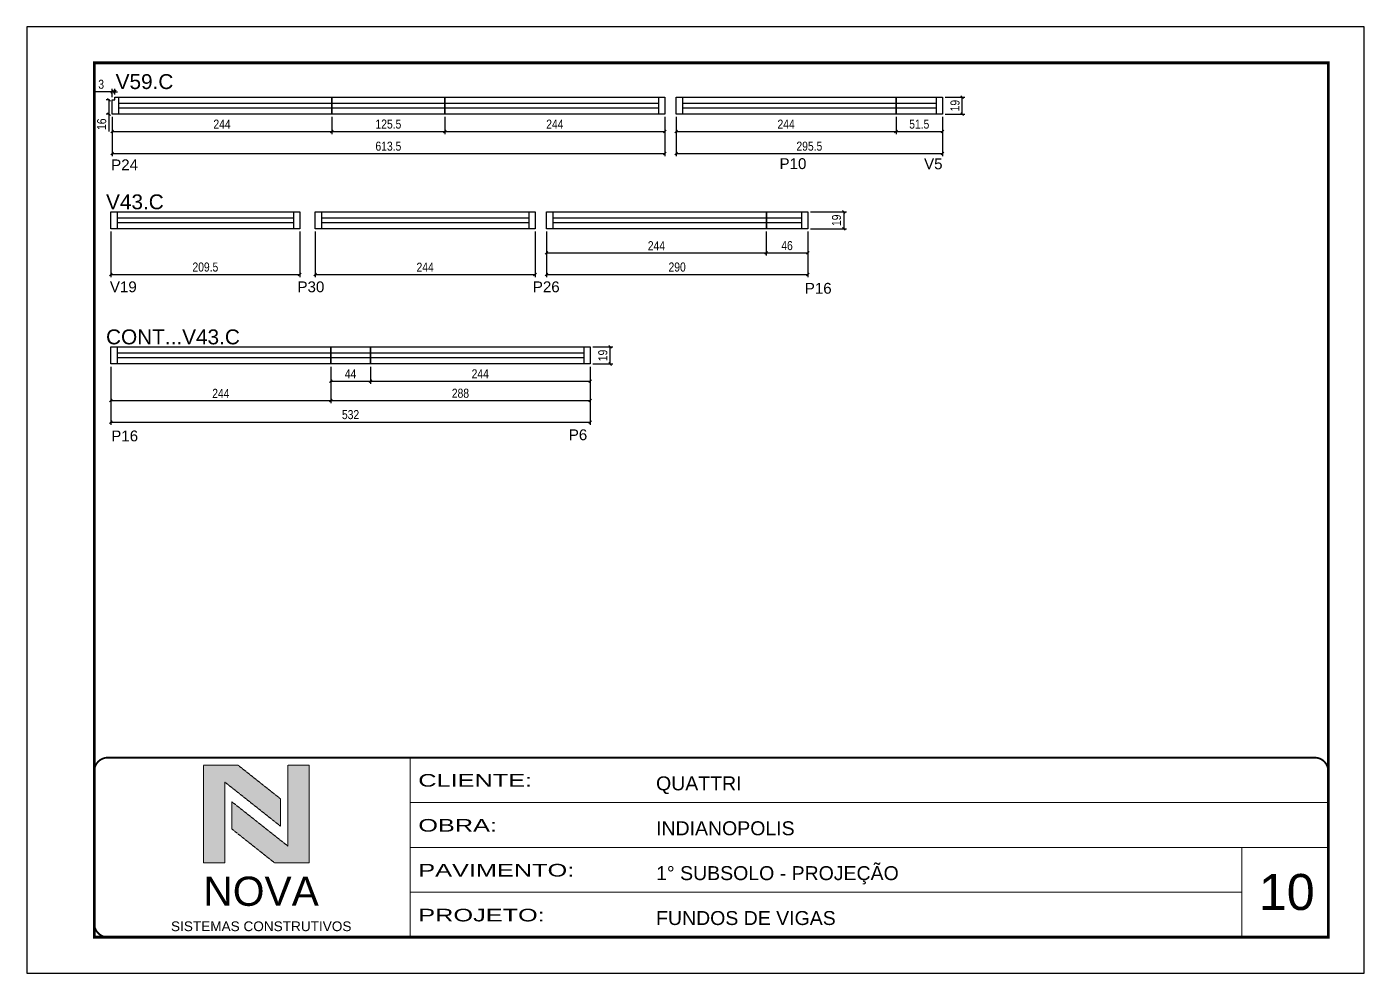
# Model space of a CAD drawing. Header units: millimetres. Extents: x 2012 to 8337, y 304 to 4842.
# Drawn here: x 3597 to 5082, y 304 to 1354 of the extents above; entities that cross this region are included whole.
import ezdxf

# ---------------------------------------------------------------- set-up
doc = ezdxf.new("R2010")
doc.units = ezdxf.units.MM
doc.linetypes.add('CONTINUO', pattern=[0])
doc.linetypes.add('DASHED', pattern=[0.75, 0.5, -0.25])
for name, color, linetype in [('5', 5, 'Continuous'), ('COTA', 241, 'Continuous'), ('NOMENCLATURA', 7, 'Continuous'), ('Painéis', 200, 'Continuous'), ('SARR_2.2x7', 40, 'Continuous')]:
    doc.layers.add(name, color=color, linetype=linetype)
for name, color, linetype, lineweight in [('CARIMBO', 255, 'Continuous', 9), ('CARIMBO-LEGENDA', 75, 'Continuous', 15), ('Folhas', 255, 'Continuous', 9), ('SARRAFO DE PRESSAO', 251, 'DASHED', 9)]:
    doc.layers.add(name, color=color, linetype=linetype, lineweight=lineweight)
doc.layers.add('Laje_Perimetro', color=7, linetype='Continuous', plot=False)
doc.styles.add('arial', font='arial.ttf')
doc.styles.add('COTA TECNICA', font='techl___.ttf', dxfattribs={"height": 10})
doc.styles.add('COTA TECNICA-50', font='techl___.ttf', dxfattribs={"height": 10})
doc.styles.get("Standard").update_dxf_attribs({"font": 'arial.ttf'})
doc.styles.add('Tecnologia', font='')
doc.styles.get('Tecnologia').set_extended_font_data('Forgotten Futurist')
doc.dimstyles.new('COTA PAINEL-50', dxfattribs={"dimtxt": 10, "dimasz": 3, "dimexe": 3, "dimexo": 3, "dimgap": 3, "dimtad": 1, "dimdec": 1, "dimzin": 12, "dimdsep": 46, "dimtxsty": 'COTA TECNICA-50', "dimblk1": 'OBLIQUE', "dimblk2": 'OBLIQUE', "dimsah": 1, "dimcen": 0.9, "dimclrd": 4, "dimclre": 4, "dimclrt": 240, "dimadec": 1, "dimazin": 3, "dimtfac": 1, "dimtdec": 1, "dimtmove": 0, "dimatfit": 3, "dimfxl": 1, "dimtolj": 1, "dimtzin": 12, "dimarcsym": 0})
doc.dimstyles.new('PAINEL', dxfattribs={"dimtxt": 10, "dimasz": 3, "dimexe": 3, "dimexo": 3, "dimgap": 3, "dimtad": 1, "dimdec": 1, "dimzin": 12, "dimdsep": 46, "dimtxsty": 'COTA TECNICA', "dimblk1": 'OBLIQUE', "dimblk2": 'OBLIQUE', "dimsah": 1, "dimcen": 0.9, "dimclrd": 4, "dimclre": 4, "dimclrt": 240, "dimadec": 1, "dimazin": 3, "dimtfac": 1, "dimtdec": 1, "dimtmove": 0, "dimatfit": 3, "dimfxl": 1, "dimtolj": 1, "dimtzin": 12, "dimarcsym": 0})

# ---------------------------------------------------------------- blocks, each defined once
blk = doc.blocks.new('A$C64660E27')
at = {"layer": 'COTA', "true_color": 0x1a1a1a}
h = blk.add_hatch(color=250, dxfattribs=at)
h.dxf.hatch_style = 1
h.paths.add_polyline_path([(185.4, -11.6), (142.4, -11.6), (142.4, -131.6), (168.8, -131.6), (168.8, -32.2), (237.7, -86.7), (237.7, -53)])
at = {"layer": 'COTA'}
h = blk.add_hatch(color=20, dxfattribs=at)
h.dxf.hatch_style = 1
h.paths.add_polyline_path([(273, -11.4), (246.6, -11.4), (246.6, -111.1), (177.7, -56.6), (177.7, -90.2), (230, -131.6), (273, -131.6)])
for p, q in [((142.4, -131.6), (142.4, -11.6)), ((142.4, -11.6), (185.4, -11.6)), ((185.4, -11.6), (237.7, -53)), ((273, -11.4), (246.6, -11.4)), ((246.6, -111.1), (246.6, -11.4)), ((273, -11.4), (273, -131.6)), ((168.8, -32.2), (237.7, -86.7)), ((168.8, -131.6), (168.8, -32.2)), ((246.6, -111.1), (177.7, -56.6)), ((177.7, -90.2), (177.7, -56.6)), ((237.7, -86.7), (237.7, -53)), ((230, -131.6), (177.7, -90.2)), ((142.4, -131.6), (168.8, -131.6)), ((273, -131.6), (230, -131.6))]:
    blk.add_line(p, q)
at = {"layer": 'CARIMBO-LEGENDA', "color": 7, "linetype": 'Continuous', "ltscale": 100, "style": 'arial'}
blk.add_text('NOVA', height=36, dxfattribs=at).set_placement((142.4, -184.8))
at = {"layer": 'CARIMBO-LEGENDA', "color": 7, "linetype": 'Continuous', "style": 'arial'}
blk.add_text('SISTEMAS CONSTRUTIVOS', height=12, dxfattribs=at).set_placement((102.5, -216))
blk = doc.blocks.new('9999999999')
at = {"color": 30, "linetype": 'CONTINUO'}
for p, q in [((98564.6, 34230.2), (98564.6, 34429.4)), ((98564.6, 34379.6), (99584, 34379.6)), ((98564.6, 34329.8), (99488, 34329.8)), ((99584, 34329.8), (99488, 34329.8)), ((99488, 34329.8), (99488, 34230.2)), ((98564.6, 34280), (99488, 34280))]:
    blk.add_line(p, q, dxfattribs=at)
at = {"color": 30, "linetype": 'CONTINUO', "const_width": 2}
blk.add_lwpolyline([(99584, 34230.2), (99584, 34414.4, 0.414214), (99569, 34429.4), (98229, 34429.4, 0.414214), (98214, 34414.4), (98214, 34245.2, 0.414214), (98229, 34230.2), (99584, 34230.2)], format="xyb", dxfattribs=at)
at = {"layer": 'Folhas'}
blk.add_lwpolyline([(98139, 34190.2), (99624, 34190.2), (99624, 35240.2), (98139, 35240.2)], close=True, dxfattribs=at)
at = {"layer": 'Folhas', "color": 30, "const_width": 3}
blk.add_lwpolyline([(98214, 34230.2), (99584, 34230.2), (99584, 35200.2), (98214, 35200.2)], close=True, dxfattribs=at)
at = {"xscale": 0.9, "yscale": 0.9, "zscale": 0.9}
blk.add_blockref('A$C64660E27', (98206.9, 34431.3), dxfattribs=at)
at = {"color": 7, "linetype": 'Continuous', "ltscale": 5, "style": 'arial'}
for s, height, p in [('QUATTRI', 15.48, (98837.7, 34393.1)), ('INDIANOPOLIS', 15.483, (98837.7, 34343.3)), ('1° SUBSOLO - PROJEÇÃO', 15.483, (98837.7, 34293.5)), ('FUNDOS DE VIGAS', 15.483, (98837.7, 34243.7))]:
    blk.add_text(s, height=height, dxfattribs=at).set_placement(p)
at = {"layer": 'Folhas', "color": 7, "style": 'Tecnologia', "width": 1.5}
for s, p in [('CLIENTE:', (98573.7, 34397.2)), ('OBRA:', (98573.7, 34347.3)), ('PAVIMENTO:', (98573.7, 34297.5)), ('PROJETO:', (98573.7, 34247.7))]:
    blk.add_text(s, height=14, dxfattribs=at).set_placement(p)
blk = doc.blocks.new('_Oblique')
at = {"color": 0, "linetype": 'ByBlock', "lineweight": -2}
blk.add_line((-0.5, -0.5), (0.5, 0.5), dxfattribs=at)
blk = doc.blocks.new('*D273')
at = {"layer": 'COTA', "color": 4, "linetype": 'ByBlock', "lineweight": -2, "transparency": 16777216}
for p, q in [((3691.6, 1254.2), (3691.6, 1235.1)), ((3935.6, 1254.2), (3935.6, 1235.1)), ((3691.6, 1238.1), (3935.6, 1238.1))]:
    blk.add_line(p, q, dxfattribs=at)
at = {"layer": 'Defpoints', "color": 0, "linetype": 'ByBlock', "transparency": 16777216}
for p in [(3691.6, 1257.2), (3935.6, 1257.2), (3935.6, 1238.1)]:
    blk.add_point(p, dxfattribs=at)
at = {"layer": 'COTA', "color": 4, "linetype": 'ByBlock', "lineweight": -2, "transparency": 16777216, "xscale": 3, "yscale": 3, "zscale": 3, "rotation": 180}
blk.add_blockref('_Oblique', (3691.6, 1238.1), dxfattribs=at)
at = {"layer": 'COTA', "color": 4, "linetype": 'ByBlock', "lineweight": -2, "transparency": 16777216, "xscale": 3, "yscale": 3, "zscale": 3}
blk.add_blockref('_Oblique', (3935.6, 1238.1), dxfattribs=at)
at = {"layer": 'COTA', "color": 240, "linetype": 'ByBlock', "transparency": 16777216, "insert": (3813.6, 1246.2), "char_height": 10, "attachment_point": 5, "style": 'COTA TECNICA-50'}
blk.add_mtext('\\A1;244', dxfattribs=at)
blk = doc.blocks.new('*D274')
at = {"layer": 'COTA', "color": 4, "linetype": 'ByBlock', "lineweight": -2, "transparency": 16777216}
for p, q in [((4061.1, 1254.2), (4061.1, 1235.1)), ((4305.1, 1254.2), (4305.1, 1235.1)), ((4061.1, 1238.1), (4305.1, 1238.1))]:
    blk.add_line(p, q, dxfattribs=at)
at = {"layer": 'Defpoints', "color": 0, "linetype": 'ByBlock', "transparency": 16777216}
for p in [(4061.1, 1257.2), (4305.1, 1257.2), (4305.1, 1238.1)]:
    blk.add_point(p, dxfattribs=at)
at = {"layer": 'COTA', "color": 4, "linetype": 'ByBlock', "lineweight": -2, "transparency": 16777216, "xscale": 3, "yscale": 3, "zscale": 3, "rotation": 180}
blk.add_blockref('_Oblique', (4061.1, 1238.1), dxfattribs=at)
at = {"layer": 'COTA', "color": 4, "linetype": 'ByBlock', "lineweight": -2, "transparency": 16777216, "xscale": 3, "yscale": 3, "zscale": 3}
blk.add_blockref('_Oblique', (4305.1, 1238.1), dxfattribs=at)
at = {"layer": 'COTA', "color": 240, "linetype": 'ByBlock', "transparency": 16777216, "insert": (4183.1, 1246.2), "char_height": 10, "attachment_point": 5, "style": 'COTA TECNICA-50'}
blk.add_mtext('\\A1;244', dxfattribs=at)
blk = doc.blocks.new('*D428')
at = {"layer": 'COTA', "color": 4, "lineweight": -2, "transparency": 16777216}
for p, q in [((3691.6, 1254.2), (3691.6, 1210.5)), ((4305.1, 1254.2), (4305.1, 1210.5)), ((3691.6, 1213.5), (4305.1, 1213.5))]:
    blk.add_line(p, q, dxfattribs=at)
at = {"layer": 'Defpoints', "color": 0, "transparency": 16777216}
for p in [(3691.6, 1257.2), (4305.1, 1257.2), (4305.1, 1213.5)]:
    blk.add_point(p, dxfattribs=at)
at = {"layer": 'COTA', "color": 4, "lineweight": -2, "transparency": 16777216, "xscale": 3, "yscale": 3, "zscale": 3, "rotation": 180}
blk.add_blockref('_Oblique', (3691.6, 1213.5), dxfattribs=at)
at = {"layer": 'COTA', "color": 4, "lineweight": -2, "transparency": 16777216, "xscale": 3, "yscale": 3, "zscale": 3}
blk.add_blockref('_Oblique', (4305.1, 1213.5), dxfattribs=at)
at = {"layer": 'COTA', "color": 240, "transparency": 16777216, "insert": (3998.3, 1221.7), "char_height": 10, "attachment_point": 5, "style": 'COTA TECNICA'}
blk.add_mtext('\\A1;613.5', dxfattribs=at)
blk = doc.blocks.new('*D275')
at = {"layer": 'COTA', "color": 4, "linetype": 'ByBlock', "lineweight": -2, "transparency": 16777216}
for p, q in [((3935.6, 1254.2), (3935.6, 1235.1)), ((4061.1, 1254.2), (4061.1, 1235.1)), ((3935.6, 1238.1), (4061.1, 1238.1))]:
    blk.add_line(p, q, dxfattribs=at)
at = {"layer": 'Defpoints', "color": 0, "linetype": 'ByBlock', "transparency": 16777216}
for p in [(3935.6, 1257.2), (4061.1, 1257.2), (4061.1, 1238.1)]:
    blk.add_point(p, dxfattribs=at)
at = {"layer": 'COTA', "color": 4, "linetype": 'ByBlock', "lineweight": -2, "transparency": 16777216, "xscale": 3, "yscale": 3, "zscale": 3, "rotation": 180}
blk.add_blockref('_Oblique', (3935.6, 1238.1), dxfattribs=at)
at = {"layer": 'COTA', "color": 4, "linetype": 'ByBlock', "lineweight": -2, "transparency": 16777216, "xscale": 3, "yscale": 3, "zscale": 3}
blk.add_blockref('_Oblique', (4061.1, 1238.1), dxfattribs=at)
at = {"layer": 'COTA', "color": 240, "linetype": 'ByBlock', "transparency": 16777216, "insert": (3998.3, 1246.2), "char_height": 10, "attachment_point": 5, "style": 'COTA TECNICA-50'}
blk.add_mtext('\\A1;125.5', dxfattribs=at)
blk = doc.blocks.new('*D276')
at = {"layer": 'COTA', "color": 4, "linetype": 'ByBlock', "lineweight": -2, "transparency": 16777216}
for p, q in [((4317.9, 1254.2), (4317.9, 1235.1)), ((4561.9, 1254.2), (4561.9, 1235.1)), ((4317.9, 1238.1), (4561.9, 1238.1))]:
    blk.add_line(p, q, dxfattribs=at)
at = {"layer": 'Defpoints', "color": 0, "linetype": 'ByBlock', "transparency": 16777216}
for p in [(4317.9, 1257.2), (4561.9, 1257.2), (4561.9, 1238.1)]:
    blk.add_point(p, dxfattribs=at)
at = {"layer": 'COTA', "color": 4, "linetype": 'ByBlock', "lineweight": -2, "transparency": 16777216, "xscale": 3, "yscale": 3, "zscale": 3, "rotation": 180}
blk.add_blockref('_Oblique', (4317.9, 1238.1), dxfattribs=at)
at = {"layer": 'COTA', "color": 4, "linetype": 'ByBlock', "lineweight": -2, "transparency": 16777216, "xscale": 3, "yscale": 3, "zscale": 3}
blk.add_blockref('_Oblique', (4561.9, 1238.1), dxfattribs=at)
at = {"layer": 'COTA', "color": 240, "linetype": 'ByBlock', "transparency": 16777216, "insert": (4439.9, 1246.2), "char_height": 10, "attachment_point": 5, "style": 'COTA TECNICA-50'}
blk.add_mtext('\\A1;244', dxfattribs=at)
blk = doc.blocks.new('*D277')
at = {"layer": 'COTA', "color": 4, "linetype": 'ByBlock', "lineweight": -2, "transparency": 16777216}
for p, q in [((4561.9, 1254.2), (4561.9, 1235.1)), ((4613.4, 1254.2), (4613.4, 1235.1)), ((4561.9, 1238.1), (4613.4, 1238.1))]:
    blk.add_line(p, q, dxfattribs=at)
at = {"layer": 'Defpoints', "color": 0, "linetype": 'ByBlock', "transparency": 16777216}
for p in [(4561.9, 1257.2), (4613.4, 1257.2), (4613.4, 1238.1)]:
    blk.add_point(p, dxfattribs=at)
at = {"layer": 'COTA', "color": 4, "linetype": 'ByBlock', "lineweight": -2, "transparency": 16777216, "xscale": 3, "yscale": 3, "zscale": 3, "rotation": 180}
blk.add_blockref('_Oblique', (4561.9, 1238.1), dxfattribs=at)
at = {"layer": 'COTA', "color": 4, "linetype": 'ByBlock', "lineweight": -2, "transparency": 16777216, "xscale": 3, "yscale": 3, "zscale": 3}
blk.add_blockref('_Oblique', (4613.4, 1238.1), dxfattribs=at)
at = {"layer": 'COTA', "color": 240, "linetype": 'ByBlock', "transparency": 16777216, "insert": (4587.7, 1246.2), "char_height": 10, "attachment_point": 5, "style": 'COTA TECNICA-50'}
blk.add_mtext('\\A1;51.5', dxfattribs=at)
blk = doc.blocks.new('*D429')
at = {"layer": 'COTA', "color": 4, "lineweight": -2, "transparency": 16777216}
for p, q in [((4317.9, 1254.2), (4317.9, 1210.5)), ((4613.4, 1254.2), (4613.4, 1210.5)), ((4317.9, 1213.5), (4613.4, 1213.5))]:
    blk.add_line(p, q, dxfattribs=at)
at = {"layer": 'Defpoints', "color": 0, "transparency": 16777216}
for p in [(4317.9, 1257.2), (4613.4, 1257.2), (4613.4, 1213.5)]:
    blk.add_point(p, dxfattribs=at)
at = {"layer": 'COTA', "color": 4, "lineweight": -2, "transparency": 16777216, "xscale": 3, "yscale": 3, "zscale": 3, "rotation": 180}
blk.add_blockref('_Oblique', (4317.9, 1213.5), dxfattribs=at)
at = {"layer": 'COTA', "color": 4, "lineweight": -2, "transparency": 16777216, "xscale": 3, "yscale": 3, "zscale": 3}
blk.add_blockref('_Oblique', (4613.4, 1213.5), dxfattribs=at)
at = {"layer": 'COTA', "color": 240, "transparency": 16777216, "insert": (4465.7, 1221.7), "char_height": 10, "attachment_point": 5, "style": 'COTA TECNICA'}
blk.add_mtext('\\A1;295.5', dxfattribs=at)
blk = doc.blocks.new('*D278')
at = {"layer": 'COTA', "color": 4, "lineweight": -2, "transparency": 16777216}
for p, q in [((4616.4, 1276.2), (4638.5, 1276.2)), ((4635.5, 1257.2), (4635.5, 1276.2)), ((4616.4, 1257.2), (4638.5, 1257.2))]:
    blk.add_line(p, q, dxfattribs=at)
at = {"layer": 'Defpoints', "color": 0, "transparency": 16777216}
for p in [(4613.4, 1276.2), (4635.5, 1276.2), (4613.4, 1257.2)]:
    blk.add_point(p, dxfattribs=at)
at = {"layer": 'COTA', "color": 4, "lineweight": -2, "transparency": 16777216, "xscale": 3, "yscale": 3, "zscale": 3}
for p, rotation in [((4635.5, 1276.2), 90), ((4635.5, 1257.2), 270)]:
    blk.add_blockref('_Oblique', p, dxfattribs=dict(at, rotation=rotation))
at = {"layer": 'COTA', "color": 240, "transparency": 16777216, "insert": (4627.4, 1266.7), "char_height": 10, "attachment_point": 5, "rotation": 90, "style": 'COTA TECNICA'}
blk.add_mtext('\\A1;19', dxfattribs=at)
blk = doc.blocks.new('*D430')
at = {"layer": 'COTA', "color": 4, "lineweight": -2, "transparency": 16777216}
for p, q in [((3690.3, 1127), (3690.3, 1076.5)), ((3899.8, 1127), (3899.8, 1076.5)), ((3690.3, 1079.5), (3899.8, 1079.5))]:
    blk.add_line(p, q, dxfattribs=at)
at = {"layer": 'Defpoints', "color": 0, "transparency": 16777216}
for p in [(3690.3, 1130), (3899.8, 1130), (3899.8, 1079.5)]:
    blk.add_point(p, dxfattribs=at)
at = {"layer": 'COTA', "color": 4, "lineweight": -2, "transparency": 16777216, "xscale": 3, "yscale": 3, "zscale": 3, "rotation": 180}
blk.add_blockref('_Oblique', (3690.3, 1079.5), dxfattribs=at)
at = {"layer": 'COTA', "color": 4, "lineweight": -2, "transparency": 16777216, "xscale": 3, "yscale": 3, "zscale": 3}
blk.add_blockref('_Oblique', (3899.8, 1079.5), dxfattribs=at)
at = {"layer": 'COTA', "color": 240, "transparency": 16777216, "insert": (3795.1, 1087.6), "char_height": 10, "attachment_point": 5, "style": 'COTA TECNICA'}
blk.add_mtext('\\A1;209.5', dxfattribs=at)
blk = doc.blocks.new('*D431')
at = {"layer": 'COTA', "color": 4, "lineweight": -2, "transparency": 16777216}
for p, q in [((3917.1, 1127), (3917.1, 1076.5)), ((4161.1, 1127), (4161.1, 1076.5)), ((3917.1, 1079.5), (4161.1, 1079.5))]:
    blk.add_line(p, q, dxfattribs=at)
at = {"layer": 'Defpoints', "color": 0, "transparency": 16777216}
for p in [(3917.1, 1130), (4161.1, 1130), (4161.1, 1079.5)]:
    blk.add_point(p, dxfattribs=at)
at = {"layer": 'COTA', "color": 4, "lineweight": -2, "transparency": 16777216, "xscale": 3, "yscale": 3, "zscale": 3, "rotation": 180}
blk.add_blockref('_Oblique', (3917.1, 1079.5), dxfattribs=at)
at = {"layer": 'COTA', "color": 4, "lineweight": -2, "transparency": 16777216, "xscale": 3, "yscale": 3, "zscale": 3}
blk.add_blockref('_Oblique', (4161.1, 1079.5), dxfattribs=at)
at = {"layer": 'COTA', "color": 240, "transparency": 16777216, "insert": (4039.1, 1087.5), "char_height": 10, "attachment_point": 5, "style": 'COTA TECNICA'}
blk.add_mtext('\\A1;244', dxfattribs=at)
blk = doc.blocks.new('*D279')
at = {"layer": 'COTA', "color": 4, "linetype": 'ByBlock', "lineweight": -2, "transparency": 16777216}
for p, q in [((4173.9, 1127), (4173.9, 1100.3)), ((4417.9, 1127), (4417.9, 1100.3)), ((4173.9, 1103.3), (4417.9, 1103.3))]:
    blk.add_line(p, q, dxfattribs=at)
at = {"layer": 'Defpoints', "color": 0, "linetype": 'ByBlock', "transparency": 16777216}
for p in [(4173.9, 1130), (4417.9, 1130), (4417.9, 1103.3)]:
    blk.add_point(p, dxfattribs=at)
at = {"layer": 'COTA', "color": 4, "linetype": 'ByBlock', "lineweight": -2, "transparency": 16777216, "xscale": 3, "yscale": 3, "zscale": 3, "rotation": 180}
blk.add_blockref('_Oblique', (4173.9, 1103.3), dxfattribs=at)
at = {"layer": 'COTA', "color": 4, "linetype": 'ByBlock', "lineweight": -2, "transparency": 16777216, "xscale": 3, "yscale": 3, "zscale": 3}
blk.add_blockref('_Oblique', (4417.9, 1103.3), dxfattribs=at)
at = {"layer": 'COTA', "color": 240, "linetype": 'ByBlock', "transparency": 16777216, "insert": (4295.9, 1111.3), "char_height": 10, "attachment_point": 5, "style": 'COTA TECNICA-50'}
blk.add_mtext('\\A1;244', dxfattribs=at)
blk = doc.blocks.new('*D280')
at = {"layer": 'COTA', "color": 4, "linetype": 'ByBlock', "lineweight": -2, "transparency": 16777216}
for p, q in [((4417.9, 1127), (4417.9, 1100.3)), ((4463.9, 1127), (4463.9, 1100.3)), ((4417.9, 1103.3), (4463.9, 1103.3))]:
    blk.add_line(p, q, dxfattribs=at)
at = {"layer": 'Defpoints', "color": 0, "linetype": 'ByBlock', "transparency": 16777216}
for p in [(4417.9, 1130), (4463.9, 1130), (4463.9, 1103.3)]:
    blk.add_point(p, dxfattribs=at)
at = {"layer": 'COTA', "color": 4, "linetype": 'ByBlock', "lineweight": -2, "transparency": 16777216, "xscale": 3, "yscale": 3, "zscale": 3, "rotation": 180}
blk.add_blockref('_Oblique', (4417.9, 1103.3), dxfattribs=at)
at = {"layer": 'COTA', "color": 4, "linetype": 'ByBlock', "lineweight": -2, "transparency": 16777216, "xscale": 3, "yscale": 3, "zscale": 3}
blk.add_blockref('_Oblique', (4463.9, 1103.3), dxfattribs=at)
at = {"layer": 'COTA', "color": 240, "linetype": 'ByBlock', "transparency": 16777216, "insert": (4440.9, 1111.4), "char_height": 10, "attachment_point": 5, "style": 'COTA TECNICA-50'}
blk.add_mtext('\\A1;46', dxfattribs=at)
blk = doc.blocks.new('*D432')
at = {"layer": 'COTA', "color": 4, "lineweight": -2, "transparency": 16777216}
for p, q in [((4173.9, 1127), (4173.9, 1076.5)), ((4463.9, 1127), (4463.9, 1076.5)), ((4173.9, 1079.5), (4463.9, 1079.5))]:
    blk.add_line(p, q, dxfattribs=at)
at = {"layer": 'Defpoints', "color": 0, "transparency": 16777216}
for p in [(4173.9, 1130), (4463.9, 1130), (4463.9, 1079.5)]:
    blk.add_point(p, dxfattribs=at)
at = {"layer": 'COTA', "color": 4, "lineweight": -2, "transparency": 16777216, "xscale": 3, "yscale": 3, "zscale": 3, "rotation": 180}
blk.add_blockref('_Oblique', (4173.9, 1079.5), dxfattribs=at)
at = {"layer": 'COTA', "color": 4, "lineweight": -2, "transparency": 16777216, "xscale": 3, "yscale": 3, "zscale": 3}
blk.add_blockref('_Oblique', (4463.9, 1079.5), dxfattribs=at)
at = {"layer": 'COTA', "color": 240, "transparency": 16777216, "insert": (4318.9, 1087.6), "char_height": 10, "attachment_point": 5, "style": 'COTA TECNICA'}
blk.add_mtext('\\A1;290', dxfattribs=at)
blk = doc.blocks.new('*D495')
at = {"layer": 'COTA', "color": 4, "lineweight": -2, "transparency": 16777216}
for p, q in [((3688.6, 1273.2), (3685.1, 1273.2)), ((3688.1, 1273.2), (3688.1, 1257.2)), ((3688.6, 1257.2), (3685.1, 1257.2)), ((3688.1, 1257.2), (3688.1, 1238.1))]:
    blk.add_line(p, q, dxfattribs=at)
at = {"layer": 'Defpoints', "color": 0, "transparency": 16777216}
for p in [(3691.6, 1273.2), (3688.1, 1257.2), (3691.6, 1257.2)]:
    blk.add_point(p, dxfattribs=at)
at = {"layer": 'COTA', "color": 4, "lineweight": -2, "transparency": 16777216, "xscale": 3, "yscale": 3, "zscale": 3}
for p, rotation in [((3688.1, 1273.2), 90), ((3688.1, 1257.2), 270)]:
    blk.add_blockref('_Oblique', p, dxfattribs=dict(at, rotation=rotation))
at = {"layer": 'COTA', "color": 240, "transparency": 16777216, "insert": (3680, 1246.1), "char_height": 10, "attachment_point": 5, "rotation": 90, "style": 'COTA TECNICA'}
blk.add_mtext('\\A1;16', dxfattribs=at)
blk = doc.blocks.new('*D496')
at = {"layer": 'COTA', "color": 4, "lineweight": -2, "transparency": 16777216}
for p, q in [((3691.6, 1282.2), (3673.3, 1282.2)), ((3691.6, 1276.2), (3691.6, 1285.2)), ((3694.6, 1282.2), (3691.6, 1282.2)), ((3694.6, 1279.2), (3694.6, 1285.2)), ((3694.6, 1282.2), (3697.6, 1282.2))]:
    blk.add_line(p, q, dxfattribs=at)
at = {"layer": 'Defpoints', "color": 0, "transparency": 16777216}
for p in [(3691.6, 1282.2), (3691.6, 1273.2), (3694.6, 1276.2)]:
    blk.add_point(p, dxfattribs=at)
at = {"layer": 'COTA', "color": 4, "lineweight": -2, "transparency": 16777216, "xscale": 3, "yscale": 3, "zscale": 3}
blk.add_blockref('_Oblique', (3691.6, 1282.2), dxfattribs=at)
at = {"layer": 'COTA', "color": 4, "lineweight": -2, "transparency": 16777216, "xscale": 3, "yscale": 3, "zscale": 3, "rotation": 180}
blk.add_blockref('_Oblique', (3694.6, 1282.2), dxfattribs=at)
at = {"layer": 'COTA', "color": 240, "transparency": 16777216, "insert": (3679.4, 1290.4), "char_height": 10, "attachment_point": 5, "style": 'COTA TECNICA'}
blk.add_mtext('\\A1;3', dxfattribs=at)
blk = doc.blocks.new('*D497')
at = {"layer": 'COTA', "color": 4, "linetype": 'ByBlock', "lineweight": -2, "transparency": 16777216}
for p, q in [((3690.3, 977.1), (3690.3, 936.5)), ((3934.3, 977.1), (3934.3, 936.5)), ((3690.3, 939.5), (3934.3, 939.5))]:
    blk.add_line(p, q, dxfattribs=at)
at = {"layer": 'Defpoints', "color": 0, "linetype": 'ByBlock', "transparency": 16777216}
for p in [(3690.3, 980.1), (3934.3, 980.1), (3934.3, 939.5)]:
    blk.add_point(p, dxfattribs=at)
at = {"layer": 'COTA', "color": 4, "linetype": 'ByBlock', "lineweight": -2, "transparency": 16777216, "xscale": 3, "yscale": 3, "zscale": 3, "rotation": 180}
blk.add_blockref('_Oblique', (3690.3, 939.5), dxfattribs=at)
at = {"layer": 'COTA', "color": 4, "linetype": 'ByBlock', "lineweight": -2, "transparency": 16777216, "xscale": 3, "yscale": 3, "zscale": 3}
blk.add_blockref('_Oblique', (3934.3, 939.5), dxfattribs=at)
at = {"layer": 'COTA', "color": 240, "linetype": 'ByBlock', "transparency": 16777216, "insert": (3812.3, 947.5), "char_height": 10, "attachment_point": 5, "style": 'COTA TECNICA-50'}
blk.add_mtext('\\A1;244', dxfattribs=at)
blk = doc.blocks.new('*D498')
at = {"layer": 'COTA', "color": 4, "linetype": 'ByBlock', "lineweight": -2, "transparency": 16777216}
for p, q in [((3978.3, 977.1), (3978.3, 958.1)), ((4222.3, 977.1), (4222.3, 958.1)), ((3978.3, 961.1), (4222.3, 961.1))]:
    blk.add_line(p, q, dxfattribs=at)
at = {"layer": 'Defpoints', "color": 0, "linetype": 'ByBlock', "transparency": 16777216}
for p in [(3978.3, 980.1), (4222.3, 980.1), (4222.3, 961.1)]:
    blk.add_point(p, dxfattribs=at)
at = {"layer": 'COTA', "color": 4, "linetype": 'ByBlock', "lineweight": -2, "transparency": 16777216, "xscale": 3, "yscale": 3, "zscale": 3, "rotation": 180}
blk.add_blockref('_Oblique', (3978.3, 961.1), dxfattribs=at)
at = {"layer": 'COTA', "color": 4, "linetype": 'ByBlock', "lineweight": -2, "transparency": 16777216, "xscale": 3, "yscale": 3, "zscale": 3}
blk.add_blockref('_Oblique', (4222.3, 961.1), dxfattribs=at)
at = {"layer": 'COTA', "color": 240, "linetype": 'ByBlock', "transparency": 16777216, "insert": (4100.3, 969.2), "char_height": 10, "attachment_point": 5, "style": 'COTA TECNICA-50'}
blk.add_mtext('\\A1;244', dxfattribs=at)
blk = doc.blocks.new('*D502')
at = {"layer": 'COTA', "color": 4, "lineweight": -2, "transparency": 16777216}
for p, q in [((3690.3, 977.1), (3690.3, 912.7)), ((4222.3, 977.1), (4222.3, 912.7)), ((3690.3, 915.7), (4222.3, 915.7))]:
    blk.add_line(p, q, dxfattribs=at)
at = {"layer": 'Defpoints', "color": 0, "transparency": 16777216}
for p in [(3690.3, 980.1), (4222.3, 980.1), (4222.3, 915.7)]:
    blk.add_point(p, dxfattribs=at)
at = {"layer": 'COTA', "color": 4, "lineweight": -2, "transparency": 16777216, "xscale": 3, "yscale": 3, "zscale": 3, "rotation": 180}
blk.add_blockref('_Oblique', (3690.3, 915.7), dxfattribs=at)
at = {"layer": 'COTA', "color": 4, "lineweight": -2, "transparency": 16777216, "xscale": 3, "yscale": 3, "zscale": 3}
blk.add_blockref('_Oblique', (4222.3, 915.7), dxfattribs=at)
at = {"layer": 'COTA', "color": 240, "transparency": 16777216, "insert": (3956.3, 923.9), "char_height": 10, "attachment_point": 5, "style": 'COTA TECNICA'}
blk.add_mtext('\\A1;532', dxfattribs=at)
blk = doc.blocks.new('*D499')
at = {"layer": 'COTA', "color": 4, "linetype": 'ByBlock', "lineweight": -2, "transparency": 16777216}
for p, q in [((3934.3, 977.1), (3934.3, 958.1)), ((3978.3, 977.1), (3978.3, 958.1)), ((3934.3, 961.1), (3978.3, 961.1))]:
    blk.add_line(p, q, dxfattribs=at)
at = {"layer": 'Defpoints', "color": 0, "linetype": 'ByBlock', "transparency": 16777216}
for p in [(3934.3, 980.1), (3978.3, 980.1), (3978.3, 961.1)]:
    blk.add_point(p, dxfattribs=at)
at = {"layer": 'COTA', "color": 4, "linetype": 'ByBlock', "lineweight": -2, "transparency": 16777216, "xscale": 3, "yscale": 3, "zscale": 3, "rotation": 180}
blk.add_blockref('_Oblique', (3934.3, 961.1), dxfattribs=at)
at = {"layer": 'COTA', "color": 4, "linetype": 'ByBlock', "lineweight": -2, "transparency": 16777216, "xscale": 3, "yscale": 3, "zscale": 3}
blk.add_blockref('_Oblique', (3978.3, 961.1), dxfattribs=at)
at = {"layer": 'COTA', "color": 240, "linetype": 'ByBlock', "transparency": 16777216, "insert": (3956.3, 969.2), "char_height": 10, "attachment_point": 5, "style": 'COTA TECNICA-50'}
blk.add_mtext('\\A1;44', dxfattribs=at)
blk = doc.blocks.new('*D500')
at = {"layer": 'Defpoints', "color": 0, "transparency": 16777216}
for p in [(3934.3, 980.1), (4222.3, 980.1), (4222.3, 939.5)]:
    blk.add_point(p, dxfattribs=at)
at = {"layer": 'Painéis', "color": 4, "lineweight": -2, "transparency": 16777216}
for p, q in [((3934.3, 977.1), (3934.3, 936.5)), ((4222.3, 977.1), (4222.3, 936.5)), ((3934.3, 939.5), (4222.3, 939.5))]:
    blk.add_line(p, q, dxfattribs=at)
at = {"layer": 'Painéis', "color": 4, "lineweight": -2, "transparency": 16777216, "xscale": 3, "yscale": 3, "zscale": 3, "rotation": 180}
blk.add_blockref('_Oblique', (3934.3, 939.5), dxfattribs=at)
at = {"layer": 'Painéis', "color": 4, "lineweight": -2, "transparency": 16777216, "xscale": 3, "yscale": 3, "zscale": 3}
blk.add_blockref('_Oblique', (4222.3, 939.5), dxfattribs=at)
at = {"layer": 'Painéis', "color": 240, "transparency": 16777216, "insert": (4078.3, 947.6), "char_height": 10, "attachment_point": 5, "style": 'COTA TECNICA'}
blk.add_mtext('\\A1;288', dxfattribs=at)
blk = doc.blocks.new('*D501')
at = {"layer": 'COTA', "color": 4, "lineweight": -2, "transparency": 16777216}
for p, q in [((4225.3, 999.1), (4247.4, 999.1)), ((4244.4, 980.1), (4244.4, 999.1)), ((4225.3, 980.1), (4247.4, 980.1))]:
    blk.add_line(p, q, dxfattribs=at)
at = {"layer": 'Defpoints', "color": 0, "transparency": 16777216}
for p in [(4222.3, 999.1), (4244.4, 999.1), (4222.3, 980.1)]:
    blk.add_point(p, dxfattribs=at)
at = {"layer": 'COTA', "color": 4, "lineweight": -2, "transparency": 16777216, "xscale": 3, "yscale": 3, "zscale": 3}
for p, rotation in [((4244.4, 999.1), 90), ((4244.4, 980.1), 270)]:
    blk.add_blockref('_Oblique', p, dxfattribs=dict(at, rotation=rotation))
at = {"layer": 'COTA', "color": 240, "transparency": 16777216, "insert": (4236.4, 989.6), "char_height": 10, "attachment_point": 5, "rotation": 90, "style": 'COTA TECNICA'}
blk.add_mtext('\\A1;19', dxfattribs=at)
blk = doc.blocks.new('*D503')
at = {"layer": 'COTA', "color": 4, "lineweight": -2, "transparency": 16777216}
for p, q in [((4466.9, 1149), (4507, 1149)), ((4504, 1149), (4504, 1130)), ((4466.9, 1130), (4507, 1130))]:
    blk.add_line(p, q, dxfattribs=at)
at = {"layer": 'Defpoints', "color": 0, "transparency": 16777216}
for p in [(4463.9, 1149), (4463.9, 1130), (4504, 1130)]:
    blk.add_point(p, dxfattribs=at)
at = {"layer": 'COTA', "color": 4, "lineweight": -2, "transparency": 16777216, "xscale": 3, "yscale": 3, "zscale": 3}
for p, rotation in [((4504, 1149), 90), ((4504, 1130), 270)]:
    blk.add_blockref('_Oblique', p, dxfattribs=dict(at, rotation=rotation))
at = {"layer": 'COTA', "color": 240, "transparency": 16777216, "insert": (4495.9, 1139.5), "char_height": 10, "attachment_point": 5, "rotation": 90, "style": 'COTA TECNICA'}
blk.add_mtext('\\A1;19', dxfattribs=at)

msp = doc.modelspace()

# ---------------------------------------------------------------- linework, layer by layer
at = {"layer": 'Laje_Perimetro'}
msp.add_lwpolyline([(5081.78, 1354.21), (3596.78, 1354.21), (3596.78, 304.21), (5081.78, 304.21)], close=True, dxfattribs=at)
at = {"layer": 'Painéis'}
for p, q in [((3691.59, 1257.16), (3691.59, 1273.16)), ((3691.59, 1273.16), (3694.59, 1273.16)), ((3694.59, 1276.16), (3935.59, 1276.16)), ((3694.59, 1273.16), (3694.59, 1276.16)), ((3935.59, 1276.16), (3935.59, 1257.16)), ((3935.59, 1257.16), (3691.59, 1257.16))]:
    msp.add_line(p, q, dxfattribs=at)
for points in [[(4061.09, 1257.16), (3935.59, 1257.16), (3935.59, 1276.16), (4061.09, 1276.16)], [(4061.09, 1276.16), (4305.09, 1276.16), (4305.09, 1257.16), (4061.09, 1257.16)], [(4561.9, 1257.16), (4317.9, 1257.16), (4317.9, 1276.16), (4561.9, 1276.16)], [(4561.9, 1276.16), (4613.4, 1276.16), (4613.4, 1257.16), (4561.9, 1257.16)], [(3690.32, 1148.98), (3899.82, 1148.98), (3899.82, 1129.98), (3690.32, 1129.98)], [(3917.13, 1148.98), (4161.13, 1148.98), (4161.13, 1129.98), (3917.13, 1129.98)], [(4417.94, 1129.98), (4173.94, 1129.98), (4173.94, 1148.98), (4417.94, 1148.98)], [(4417.94, 1148.98), (4463.94, 1148.98), (4463.94, 1129.98), (4417.94, 1129.98)], [(3934.32, 980.14), (3690.32, 980.14), (3690.32, 999.14), (3934.32, 999.14)], [(3978.32, 980.14), (3934.32, 980.14), (3934.32, 999.14), (3978.32, 999.14)], [(3978.32, 999.14), (4222.32, 999.14), (4222.32, 980.14), (3978.32, 980.14)]]:
    msp.add_lwpolyline(points, close=True, dxfattribs=at)
at = {"layer": 'SARR_2.2x7', "linetype": 'Continuous'}
for p, q in [((3698.59, 1276.16), (3698.59, 1257.16)), ((3935.59, 1269.16), (3698.59, 1269.16)), ((3698.59, 1264.16), (3935.59, 1264.16)), ((4061.09, 1269.16), (3935.59, 1269.16)), ((3935.59, 1264.16), (4061.09, 1264.16)), ((4298.09, 1269.16), (4061.09, 1269.16)), ((4061.09, 1264.16), (4298.09, 1264.16)), ((4298.09, 1276.16), (4298.09, 1257.16)), ((4324.9, 1276.16), (4324.9, 1257.16)), ((4606.4, 1269.16), (4324.9, 1269.16)), ((4324.9, 1264.16), (4606.4, 1264.16)), ((4606.4, 1276.16), (4606.4, 1257.16)), ((3697.32, 1148.98), (3697.32, 1129.98)), ((3892.82, 1148.98), (3892.82, 1129.98)), ((3924.13, 1148.98), (3924.13, 1129.98)), ((4154.13, 1148.98), (4154.13, 1129.98)), ((4180.94, 1148.98), (4180.94, 1129.98)), ((4456.94, 1148.98), (4456.94, 1129.98)), ((3892.82, 1141.98), (3697.32, 1141.98)), ((3697.32, 1136.98), (3892.82, 1136.98)), ((4154.13, 1141.98), (3924.13, 1141.98)), ((3924.13, 1136.98), (4154.13, 1136.98)), ((4456.94, 1141.98), (4180.94, 1141.98)), ((4180.94, 1136.98), (4456.94, 1136.98)), ((3697.32, 999.14), (3697.32, 980.14)), ((4215.32, 999.14), (4215.32, 980.14)), ((3934.32, 992.14), (3697.32, 992.14)), ((3697.32, 987.14), (3934.32, 987.14)), ((4215.32, 992.14), (3934.32, 992.14)), ((3934.32, 987.14), (4215.32, 987.14))]:
    msp.add_line(p, q, dxfattribs=at)

# ---------------------------------------------------------------- block references
at = {"layer": 'SARRAFO DE PRESSAO', "color": 6, "linetype": 'ByBlock'}
msp.add_blockref('9999999999', (-94542.2, -33886), dxfattribs=at)

# ---------------------------------------------------------------- texts
at = {"layer": '5', "linetype": 'Continuous'}
for s, rotation, p in [('P24', 359.99996, (3690.48, 1195.02)), ('P10', 359.99996, (4432.58, 1196.34)), ('V5', 359.99996, (4593.07, 1196.14)), ('V19', 359.99996, (3689.08, 1059.71)), ('P30', 359.99996, (3897.35, 1059.71)), ('P26', 359.99996, (4158.65, 1059.71)), ('P16', 359.99996, (4460.63, 1058.08)), ('P16', 359.99996, (3690.63, 894.28)), ('P6', 0.00004, (4198.59, 895.57))]:
    msp.add_text(s, height=12, rotation=rotation, dxfattribs=at).set_placement(p)
at = {"layer": 'CARIMBO', "style": 'arial'}
msp.add_text('10', height=40, dxfattribs=at).set_placement((4964.64, 374.35))
at = {"layer": 'NOMENCLATURA', "linetype": 'Continuous'}
for s, p in [('V59.C', (3695.5, 1285.13)), ('V43.C', (3684.84, 1151.75)), ('CONT...V43.C', (3684.84, 1001.91))]:
    msp.add_text(s, height=16.5, dxfattribs=at).set_placement(p)

# ---------------------------------------------------------------- dimensions: what is measured, and where the dimension line sits
at = {"layer": 'COTA'}
for base, p1, p2, picture, middle in [((3691.59, 1282.19), (3694.59, 1276.16), (3691.59, 1273.16), '*D496', (3679.43, 1290.41)), ((4305.09, 1213.52), (3691.59, 1257.16), (4305.09, 1257.16), '*D428', (3998.34, 1221.74)), ((4613.4, 1213.52), (4317.9, 1257.16), (4613.4, 1257.16), '*D429', (4465.65, 1221.66)), ((3899.82, 1079.47), (3690.32, 1129.98), (3899.82, 1129.98), '*D430', (3795.07, 1087.6)), ((4161.13, 1079.47), (3917.13, 1129.98), (4161.13, 1129.98), '*D431', (4039.13, 1087.54)), ((4463.94, 1079.47), (4173.94, 1129.98), (4463.94, 1129.98), '*D432', (4318.94, 1087.6)), ((4222.32, 915.67), (3690.32, 980.14), (4222.32, 980.14), '*D502', (3956.32, 923.89))]:
    dim = msp.add_linear_dim(base=base, p1=p1, p2=p2, dimstyle='PAINEL', dxfattribs=at)
    dim.commit()
    dim.dimension.update_dxf_attribs({"geometry": picture, "text_midpoint": middle})
for base, p1, p2, picture, middle in [((4635.52, 1276.16), (4613.4, 1257.16), (4613.4, 1276.16), '*D278', (4627.43, 1266.66)), ((3688.07, 1257.16), (3691.59, 1273.16), (3691.59, 1257.16), '*D495', (3679.96, 1246.15)), ((4503.96, 1129.98), (4463.94, 1148.98), (4463.94, 1129.98), '*D503', (4495.87, 1139.48)), ((4244.44, 999.14), (4222.32, 980.14), (4222.32, 999.14), '*D501', (4236.36, 989.64))]:
    dim = msp.add_linear_dim(base=base, p1=p1, p2=p2, angle=90, dimstyle='PAINEL', dxfattribs=at)
    dim.commit()
    dim.dimension.update_dxf_attribs({"geometry": picture, "text_midpoint": middle})
at = {"layer": 'COTA', "color": 1, "linetype": 'ByBlock'}
for base, p1, p2, picture, middle in [((3935.59, 1238.1), (3691.59, 1257.16), (3935.59, 1257.16), '*D273', (3813.59, 1246.18)), ((4061.09, 1238.1), (3935.59, 1257.16), (4061.09, 1257.16), '*D275', (3998.34, 1246.21)), ((4305.09, 1238.1), (4061.09, 1257.16), (4305.09, 1257.16), '*D274', (4183.09, 1246.18)), ((4561.9, 1238.1), (4317.9, 1257.16), (4561.9, 1257.16), '*D276', (4439.9, 1246.18)), ((4613.4, 1238.1), (4561.9, 1257.16), (4613.4, 1257.16), '*D277', (4587.65, 1246.21)), ((4417.94, 1103.26), (4173.94, 1129.98), (4417.94, 1129.98), '*D279', (4295.94, 1111.33)), ((4463.94, 1103.26), (4417.94, 1129.98), (4463.94, 1129.98), '*D280', (4440.94, 1111.36)), ((3934.32, 939.46), (3690.32, 980.14), (3934.32, 980.14), '*D497', (3812.32, 947.54)), ((3978.32, 961.09), (3934.32, 980.14), (3978.32, 980.14), '*D499', (3956.32, 969.16)), ((4222.32, 961.09), (3978.32, 980.14), (4222.32, 980.14), '*D498', (4100.32, 969.16))]:
    dim = msp.add_linear_dim(base=base, p1=p1, p2=p2, dimstyle='COTA PAINEL-50', override={"dimarcsym": 1}, dxfattribs=at)
    dim.commit()
    dim.dimension.update_dxf_attribs({"geometry": picture, "text_midpoint": middle})
at = {"layer": 'Painéis'}
dim = msp.add_linear_dim(base=(4222.32, 939.46), p1=(3934.32, 980.14), p2=(4222.32, 980.14), dimstyle='PAINEL', dxfattribs=at)
dim.commit()
dim.dimension.update_dxf_attribs({"geometry": '*D500', "text_midpoint": (4078.32, 947.56)})

doc.saveas('drawing.dxf')
